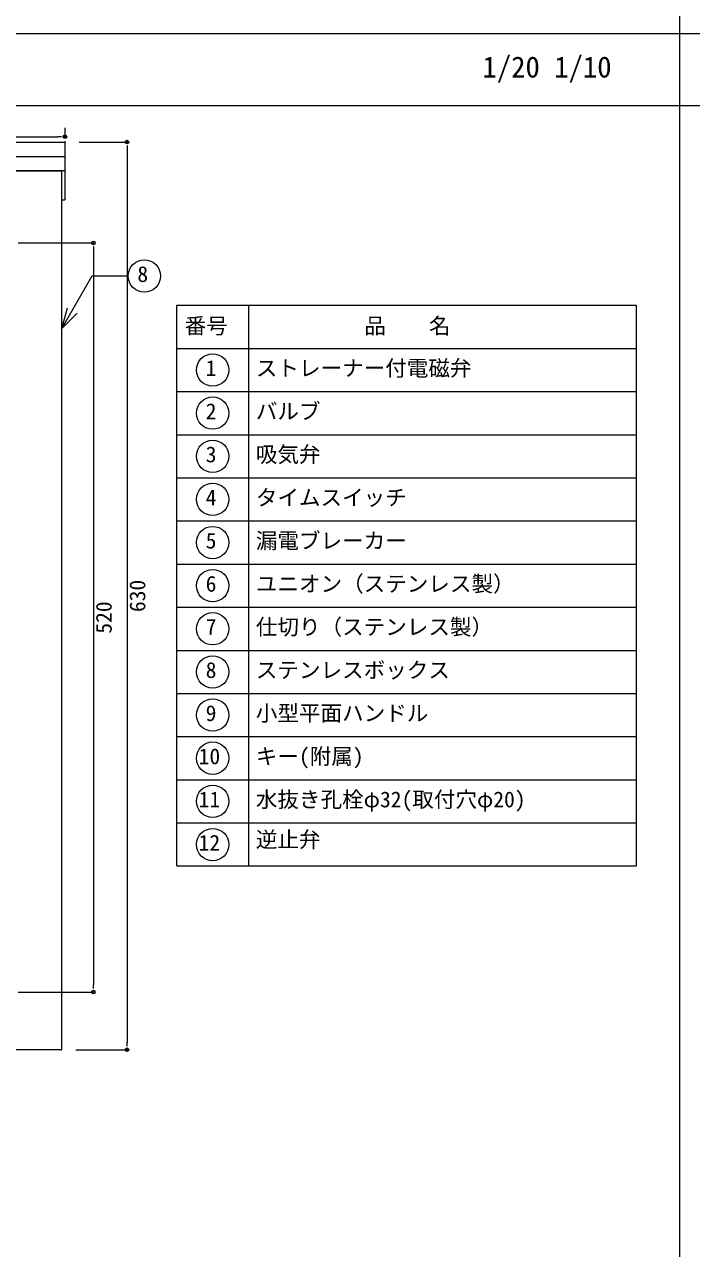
# Model space of a CAD drawing. Units: millimetres, scale not verified. Extents: x -79494 to 6471, y -2774 to 2774.
# Drawn here: x 1613 to 2541, y -607 to 1096 of the extents above; entities that cross this region are included whole.
import ezdxf
from ezdxf.enums import TextEntityAlignment as Align

# ---------------------------------------------------------------- set-up
doc = ezdxf.new("R2010")
doc.units = ezdxf.units.MM
doc.header["$LTSCALE"] = 4
doc.header["$PDMODE"] = 32
doc.header["$PDSIZE"] = 0.8
for name, color, linetype, lineweight in [('0-0_0', 7, 'Continuous', 20), ('0-1_WAKU', 7, 'Continuous', 18), ('0-3_moji', 7, 'Continuous', 18), ('0-5_sunpo', 7, 'Continuous', 18), ('1-0', 7, 'Continuous', 18)]:
    doc.layers.add(name, color=color, linetype=linetype, lineweight=lineweight)
doc.layers.add('0-2_Defpoints', color=7, linetype='Continuous')
doc.styles.add('ＭＳ ゴシック', font='')
doc.styles.get('ＭＳ ゴシック').set_extended_font_data('MS Gothic')

# ---------------------------------------------------------------- blocks, each defined once
blk = doc.blocks.new('_Dot')
at = {"layer": '0-0_0'}
for p, q in [((-0.5, 0), (-1, 0)), ((0.25, 0), (-0.25, 0))]:
    blk.add_line(p, q, dxfattribs=at)
blk.add_circle((0, 0), 0.25, dxfattribs=at)
blk = doc.blocks.new('D7')
at = {"layer": '0-2_Defpoints'}
for p in [(41020.184, 31917.103), (39409.176, 31908.407), (41020.184, 31909.679)]:
    blk.add_point(p, dxfattribs=at)
at = {"layer": '0-5_sunpo', "lineweight": 20}
for p, q in [((41020.184, 31929.679), (41020.184, 31917.103)), ((39409.176, 31928.407), (39409.176, 31917.103)), ((39419.176, 31917.103), (41010.184, 31917.103))]:
    blk.add_line(p, q, dxfattribs=at)
at = {"layer": '0-5_sunpo', "xscale": 10, "yscale": 10, "rotation": 180}
blk.add_blockref('_Dot', (39409.176, 31917.103), dxfattribs=at)
at = {"layer": '0-5_sunpo', "xscale": 10, "yscale": 10}
blk.add_blockref('_Dot', (41020.184, 31917.103), dxfattribs=at)
at = {"layer": '0-5_sunpo', "style": 'ＭＳ ゴシック'}
blk.add_text('805', height=21.99, dxfattribs=at).set_placement((40192.18, 31919.103), align=Align.BOTTOM_LEFT)
blk = doc.blocks.new('D9')
at = {"layer": '0-2_Defpoints'}
for p in [(41020.184, 31909.679), (41015.173, 30646.934), (41106.552, 30646.934)]:
    blk.add_point(p, dxfattribs=at)
at = {"layer": '0-5_sunpo', "lineweight": 20}
for p, q in [((41040.184, 31909.679), (41106.552, 31909.679)), ((41106.552, 31899.679), (41106.552, 30656.934)), ((41035.173, 30646.934), (41106.552, 30646.934))]:
    blk.add_line(p, q, dxfattribs=at)
at = {"layer": '0-5_sunpo', "xscale": 10, "yscale": 10}
for p, rotation in [((41106.552, 31909.679), 90), ((41106.552, 30646.934), 270)]:
    blk.add_blockref('_Dot', p, dxfattribs=dict(at, rotation=rotation))
at = {"layer": '0-5_sunpo', "style": 'ＭＳ ゴシック'}
blk.add_text('630', height=21.99, rotation=90, dxfattribs=at).set_placement((41138.552, 31255.807), align=Align.BOTTOM_LEFT)
blk = doc.blocks.new('D10')
at = {"layer": '0-2_Defpoints'}
for p in [(40934.999, 31769.374), (40934.999, 30727.108), (41059.806, 30727.108)]:
    blk.add_point(p, dxfattribs=at)
at = {"layer": '0-5_sunpo', "lineweight": 20}
for p, q in [((40954.999, 31769.374), (41059.806, 31769.374)), ((41059.806, 31759.374), (41059.806, 30737.108)), ((40954.999, 30727.108), (41059.806, 30727.108))]:
    blk.add_line(p, q, dxfattribs=at)
at = {"layer": '0-5_sunpo', "xscale": 10, "yscale": 10}
for p, rotation in [((41059.806, 31769.374), 90), ((41059.806, 30727.108), 270)]:
    blk.add_blockref('_Dot', p, dxfattribs=dict(at, rotation=rotation))
at = {"layer": '0-5_sunpo', "style": 'ＭＳ ゴシック'}
blk.add_text('520', height=21.99, rotation=90, dxfattribs=at).set_placement((41091.806, 31225.741), align=Align.BOTTOM_LEFT)

msp = doc.modelspace()

# ---------------------------------------------------------------- linework, layer by layer
at = {"layer": '0-1_WAKU'}
for p, q in [((2523.701, 2774), (2523.701, -2299)), ((-1423.549, 1083), (6470.951, 1083)), ((-1423.549, 983), (6470.951, 983))]:
    msp.add_line(p, q, dxfattribs=at)
at = {"layer": '0-3_moji'}
for p, q in [((1664.834, 672.656), (1707.037, 745.753)), ((1707.037, 745.753), (1757.037, 745.753)), ((1664.834, 672.656), (1672.599, 701.634)), ((1824.555, 704.916), (2463.367, 704.916)), ((1824.555, -75.084), (1824.555, 704.916)), ((1924.555, 704.916), (1924.555, -75.084)), ((2463.367, 704.916), (2463.367, -75.084)), ((1664.834, 672.656), (1686.048, 693.869)), ((1824.555, 644.916), (2463.367, 644.916)), ((1824.555, 584.916), (2463.367, 584.916)), ((1824.555, 524.916), (2463.367, 524.916)), ((1824.555, 464.916), (2463.367, 464.916)), ((1824.555, 404.916), (2463.367, 404.916)), ((1824.555, 344.916), (2463.367, 344.916)), ((1824.555, 284.916), (2463.367, 284.916)), ((1824.555, 224.916), (2463.367, 224.916)), ((1824.555, 164.916), (2463.367, 164.916)), ((1824.555, 104.916), (2463.367, 104.916)), ((1824.555, 44.916), (2463.367, 44.916)), ((1824.555, -15.084), (2463.367, -15.084)), ((1824.555, -75.084), (2463.367, -75.084))]:
    msp.add_line(p, q, dxfattribs=at)
for centre in [(1779.537, 745.753), (1874.555, 614.916), (1874.555, 554.916), (1874.555, 494.916), (1874.555, 434.916), (1874.555, 374.916), (1874.555, 314.916), (1874.555, 254.916), (1874.555, 194.916), (1874.555, 134.916), (1874.555, 74.916), (1874.555, 14.916), (1874.555, -45.295)]:
    msp.add_circle(centre, 22.5, dxfattribs=at)
at = {"layer": '1-0', "color": 3}
for p, q in [((55.524, 912.019), (1669.032, 912.019)), ((1669.032, 891.975), (1669.032, 851.888)), ((1664.021, 851.888), (1669.032, 851.888))]:
    msp.add_line(p, q, dxfattribs=at)
for points in [[(55.524, 932.062), (1669.032, 932.062), (1669.032, 891.975), (55.524, 891.975)], [(60.535, 891.975), (1664.021, 891.975), (1664.021, -330.683), (60.535, -330.683)]]:
    msp.add_lwpolyline(points, close=True, dxfattribs=at)

# ---------------------------------------------------------------- block references
at = {"layer": '0-5_sunpo'}
for name in ['D7', 'D9', 'D10']:
    msp.add_blockref(name, (-39351.152, -30977.617), dxfattribs=at)

# ---------------------------------------------------------------- texts
at = {"layer": '0-3_moji', "style": 'ＭＳ ゴシック'}
for s, height, p in [('1/20 1/10', 29.33, (2249.793, 1013)), ('8', 21.99, (1769.791, 730.753)), ('番号', 21.99, (1835.57, 658.784)), ('品\u3000\u3000名', 21.99, (2085.397, 658.784)), ('ストレーナー付電磁弁', 21.99, (1934.555, 599.916)), ('1', 21.99, (1864.809, 599.916)), ('2', 21.99, (1864.809, 539.916)), ('バルブ', 21.99, (1934.555, 539.916)), ('吸気弁', 21.99, (1934.555, 479.916)), ('3', 21.99, (1864.809, 479.916)), ('4', 21.99, (1864.809, 419.916)), ('タイムスイッチ', 21.99, (1934.555, 419.916)), ('漏電ブレーカー', 21.99, (1934.555, 359.916)), ('5', 21.99, (1864.809, 359.916)), ('6', 21.99, (1864.809, 299.916)), ('ユニオン（ステンレス製）', 21.99, (1934.555, 299.916)), ('7', 21.99, (1864.809, 239.916)), ('仕切り（ステンレス製）', 21.99, (1934.555, 239.916)), ('8', 21.99, (1864.809, 179.916)), ('ステンレスボックス', 21.99, (1934.555, 179.916)), ('9', 21.99, (1864.809, 119.916)), ('小型平面ハンドル', 21.99, (1934.555, 119.916)), ('10', 21.99, (1855.062, 59.916)), ('キー(附属)', 21.99, (1934.555, 59.916)), ('11', 21.99, (1855.062, -0.084)), ('水抜き孔栓φ32(取付穴φ20)', 21.99, (1934.555, -0.084)), ('12', 21.99, (1855.062, -60.295)), ('逆止弁', 21.99, (1934.555, -55.897))]:
    msp.add_text(s, height=height, dxfattribs=at).set_placement(p, align=Align.BOTTOM_LEFT)

doc.saveas('drawing.dxf')
